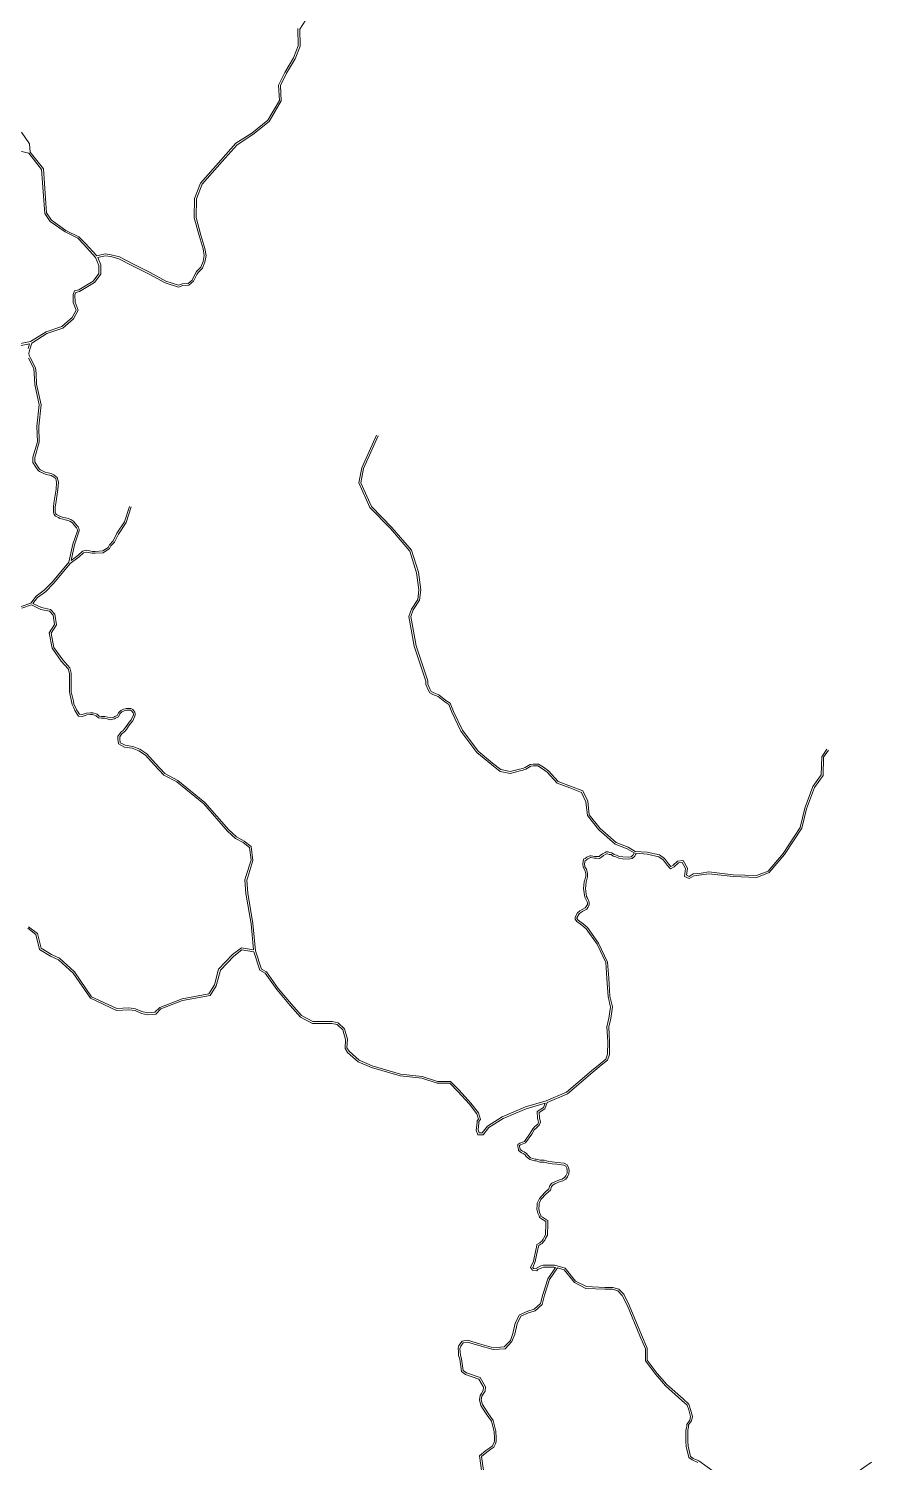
# Model space of a CAD drawing. Header units: millimetres. Extents: x 617885 to 663705, y 7172943 to 7234736.
# Drawn here: x 639759 to 642479, y 7197148 to 7201772 of the extents above; entities that cross this region are included whole.
import ezdxf

# ---------------------------------------------------------------- set-up
doc = ezdxf.new("R2010")
doc.units = ezdxf.units.MM
doc.layers.add('VIAS', color=7, linetype='Continuous', lineweight=5)

msp = doc.modelspace()

# ---------------------------------------------------------------- linework, layer by layer
at = {"layer": 'VIAS', "color": 253}
for points in [[(639735.4, 7201438.9), (639762, 7201400.6), (639764.3, 7201374.3), (639806.7, 7201320.8), (639817, 7201178.7), (639832.7, 7201154.3), (639879.4, 7201121.9), (639920.8, 7201101.2), (639941.8, 7201080.2), (639978.6, 7201039.5), (640005.9, 7201046.3), (640025.2, 7201043.3), (640052.7, 7201036.1), (640097.1, 7201013.2), (640151.2, 7200986.2), (640202.2, 7200957.9), (640242.2, 7200945.5), (640255.9, 7200949.6), (640273.8, 7200950.9), (640286.8, 7200961.3), (640296.5, 7200982.1), (640301, 7200989.7), (640315.1, 7201003.7), (640321.9, 7201021.4), (640326, 7201040.4), (640321.8, 7201062.4), (640309.1, 7201105), (640293.4, 7201162.8), (640294.8, 7201224.8), (640313.7, 7201274.2), (640379.5, 7201348.5), (640428.2, 7201402.8), (640479.6, 7201435.6), (640530.5, 7201477.1), (640568.2, 7201541.2), (640565.4, 7201590.8), (640585.7, 7201631.5), (640614.1, 7201678.3), (640629.4, 7201717.2), (640628, 7201773)], [(640084.4, 7200231.6), (640068.2, 7200182), (640043.8, 7200144.9), (640031.4, 7200120.1), (640019.7, 7200107.7), (640015.5, 7200099.3), (639997.9, 7200087.8), (639973.3, 7200086.4), (639964.9, 7200086.4), (639945.7, 7200090.1), (639932.6, 7200087.6), (639918.2, 7200073.3), (639895.7, 7200056.9), (639907.2, 7200107.6), (639922.4, 7200152.2), (639922.4, 7200156.7), (639919.2, 7200165.7), (639909.6, 7200176.4), (639904.8, 7200182.4), (639895, 7200189.2), (639883.5, 7200193.4), (639877.5, 7200194.6), (639870.7, 7200195.7), (639861.5, 7200198.5), (639857.7, 7200200.6), (639849, 7200205), (639846.4, 7200208), (639845, 7200213.3), (639845, 7200229.8), (639846.7, 7200241.1), (639853.6, 7200286.5), (639855.3, 7200309.4), (639851.5, 7200324.6), (639840.7, 7200332.9), (639833.3, 7200336.6), (639822.1, 7200339.5), (639812.6, 7200342.3), (639797.7, 7200349), (639794.3, 7200351.9), (639787.1, 7200361.3), (639778.5, 7200374.8), (639778.5, 7200388.9), (639793.2, 7200438.7), (639791.7, 7200490.3), (639799.1, 7200559.5), (639784.4, 7200625.6), (639782.9, 7200660.6), (639781.2, 7200678.2), (639763.9, 7200712), (639760.9, 7200718.3), (639760, 7200724.8), (639763, 7200739), (639769, 7200758.2), (639818, 7200789.6), (639869.5, 7200806.3), (639903.6, 7200836.6), (639918.7, 7200864.2), (639909, 7200890.3), (639908.2, 7200914.4), (639911.3, 7200921.9), (639922.9, 7200924.8), (639971.2, 7200953.7), (639991.9, 7200981), (639991.9, 7201010.2), (639981.8, 7201034.1), (640006.2, 7201040.2), (640024, 7201037.5), (640050.5, 7201030.5), (640094.3, 7201007.9), (640148.4, 7200980.9), (640199.8, 7200952.3), (640242.2, 7200939.2), (640257, 7200943.6), (640276.1, 7200945.1), (640291.6, 7200957.5), (640301.8, 7200979.3), (640305.8, 7200985.9), (640320.2, 7201000.3), (640327.6, 7201019.6), (640332.1, 7201040.4), (640327.7, 7201063.9), (640314.8, 7201106.6), (640299.4, 7201163.5), (640300.8, 7201223.7), (640318.9, 7201271), (640384, 7201344.5), (640432.1, 7201398.2), (640483.1, 7201430.8), (640535.2, 7201473.1), (640574.3, 7201539.7), (640571.4, 7201589.6), (640591, 7201628.6), (640619.5, 7201675.6), (640635.4, 7201716.2), (640634, 7201771.3), (640654, 7201801.3)], [(639651.8, 7200740.6), (639765.3, 7200763), (639815.4, 7200795.1), (639866.5, 7200811.6), (639898.9, 7200840.3), (639912.2, 7200864.7), (639903, 7200889.1), (639902.2, 7200915.5), (639906.9, 7200927), (639920.6, 7200930.4), (639967.1, 7200958.2), (639985.9, 7200983), (639985.9, 7201009), (639975.1, 7201034.5), (639937.4, 7201076.1), (639917.2, 7201096.3), (639876.3, 7201116.7), (639828.3, 7201150.1), (639811.1, 7201176.8), (639800.8, 7201318.5), (639759.6, 7201370.5), (639713.5, 7201381.7)], [(639652.3, 7200734.6), (639762.1, 7200756.2), (639757.2, 7200740.6)], [(639758.5, 7200709.4), (639775.3, 7200676.5), (639776.9, 7200660.2), (639778.4, 7200624.8), (639793, 7200559.1), (639785.7, 7200490.5), (639787.2, 7200439.5), (639772.5, 7200389.8), (639772.4, 7200373), (639782.2, 7200357.8), (639789.9, 7200347.8), (639794.5, 7200343.8), (639810.5, 7200336.7), (639820.5, 7200333.8), (639831.2, 7200331), (639837.5, 7200327.8), (639846.2, 7200321.1), (639849.3, 7200308.9), (639847.6, 7200287.1), (639840.7, 7200242), (639839, 7200230.3), (639839, 7200212.5), (639841, 7200205.1), (639845.3, 7200200.1), (639854.9, 7200195.3), (639859.1, 7200192.9), (639869.4, 7200189.9), (639876.4, 7200188.7), (639881.9, 7200187.6), (639892.2, 7200183.8), (639900.7, 7200178), (639905.1, 7200172.5), (639913.9, 7200162.6), (639916.4, 7200155.6), (639916.4, 7200153.2), (639901.4, 7200109.3), (639888.3, 7200051.1), (639836.2, 7199988), (639809.1, 7199961), (639783.5, 7199942.2), (639766.1, 7199919.8), (639735, 7199908.6)], [(640881.6, 7200461.4), (640834.5, 7200355.4), (640824.8, 7200307.1), (640860.7, 7200228.3), (640926.8, 7200159.8), (640989.8, 7200087.6), (641011, 7200017.6), (641018.4, 7199962.2), (641014.7, 7199931.5), (640994.4, 7199900.1), (640986.5, 7199876.6), (641003.5, 7199780.4), (641041.4, 7199668.1), (641041.4, 7199656.6), (641048, 7199640.3), (641053.7, 7199630), (641064, 7199624.3), (641080.4, 7199618.1), (641102.1, 7199600.6), (641114.9, 7199592.7), (641125, 7199567.5), (641154.3, 7199506.9), (641205.8, 7199437.8), (641252.5, 7199398.6), (641280.9, 7199376.8), (641312.9, 7199370), (641345.1, 7199378.5), (641354.6, 7199380.4), (641364.3, 7199384.3), (641379.7, 7199393.4), (641388.2, 7199394.2), (641403, 7199394.2), (641417.9, 7199385.5), (641432.4, 7199373.7), (641464.4, 7199338.9), (641505.6, 7199323.2), (641543.6, 7199308.9), (641557.6, 7199278.7), (641562.8, 7199234.1), (641599.7, 7199188.3), (641651.9, 7199142.1), (641691.3, 7199127.2), (641713, 7199114.1), (641713, 7199112.3), (641712.5, 7199111.8), (641710.6, 7199107.2), (641704.2, 7199101.6), (641693.9, 7199099.8), (641676.4, 7199100.8), (641665.4, 7199102.6), (641656.2, 7199106.3), (641648.8, 7199109), (641640.9, 7199114), (641634, 7199115), (641629.1, 7199116.9), (641622.8, 7199116.9), (641619.4, 7199114.6), (641611.7, 7199110.8), (641603.8, 7199104.9), (641600, 7199101.8), (641590.6, 7199102.7), (641585.9, 7199102.7), (641574.5, 7199104.6), (641570.8, 7199104.6), (641561.2, 7199100.4), (641555.6, 7199095.6), (641549.7, 7199093.3), (641547.5, 7199078.9), (641548.5, 7199067.3), (641554.3, 7199058.6), (641557, 7199047.1), (641557, 7199037.4), (641552.3, 7199020.4), (641550.3, 7198998.6), (641554.2, 7198971.2), (641557.3, 7198965.1), (641562.7, 7198953.4), (641562.7, 7198947.4), (641558.4, 7198941.3), (641555.8, 7198936.3), (641545.3, 7198931), (641538.3, 7198927), (641531, 7198920.8), (641522.7, 7198906.4), (641522.7, 7198899.8), (641528.4, 7198892), (641544.9, 7198880.4), (641558.7, 7198869), (641593.5, 7198819.2), (641621.7, 7198760.1), (641625.2, 7198709.2), (641629, 7198651.1), (641637.2, 7198616.7), (641632.1, 7198580.4), (641625.2, 7198552.9), (641628.2, 7198504.2), (641627.5, 7198464.1), (641621.9, 7198448.7), (641603.6, 7198433.4), (641576, 7198410.8), (641495, 7198342), (641429.7, 7198313.8), (641362.4, 7198294.3), (641287.3, 7198262.8), (641240.3, 7198232.5), (641223, 7198210.9), (641213, 7198210.9), (641209.5, 7198220.2), (641212.4, 7198243.5), (641212.4, 7198247.2), (641217.3, 7198253.6), (641210.7, 7198275), (641186.3, 7198306.9), (641148.8, 7198348.8), (641121, 7198376.7), (641078.4, 7198376.7), (641029.2, 7198393), (640958.9, 7198400.5), (640868.1, 7198427.3), (640825.4, 7198444.9), (640793.2, 7198474.2), (640786.4, 7198485), (640787.9, 7198512.9), (640778.4, 7198546.2), (640757.8, 7198565.2), (640738.8, 7198570), (640676.3, 7198570), (640640.1, 7198588.8), (640607.6, 7198625.7), (640564.4, 7198676.3), (640526.7, 7198730.6), (640510.6, 7198739.3), (640490.9, 7198797.8), (640482.7, 7198886), (640466.1, 7198983.9), (640462.8, 7199026.3), (640466, 7199035.7), (640482.8, 7199089.5), (640477.6, 7199134.5), (640454.8, 7199152), (640430, 7199165.2), (640405.5, 7199188.1), (640328, 7199276.3), (640240.2, 7199347.7), (640198.5, 7199369.7), (640168.6, 7199401.9), (640140.3, 7199433.6), (640117.6, 7199447.9), (640094.9, 7199457.5), (640070.5, 7199461), (640059.4, 7199466.5), (640054.9, 7199469.2), (640052.8, 7199481.6), (640052.8, 7199488.5), (640056.8, 7199493.5), (640061.3, 7199499), (640067.1, 7199503.6), (640074.4, 7199512.1), (640081.4, 7199522.7), (640088.3, 7199531.9), (640095.5, 7199540.3), (640102.9, 7199557.6), (640102.9, 7199562), (640101.5, 7199567.6), (640095, 7199576.8), (640089, 7199579.8), (640073.8, 7199579.8), (640070, 7199578.5), (640065.2, 7199577.3), (640056.3, 7199573.5), (640048.5, 7199565.8), (640044.2, 7199557), (640036.8, 7199553.9), (640033.5, 7199551.7), (640029.4, 7199550.6), (640024.3, 7199549.6), (640004.7, 7199554.2), (639994.1, 7199554.2), (639987, 7199555.2), (639980.3, 7199560.8), (639966.5, 7199565.8), (639958.8, 7199565.8), (639945.4, 7199564.6), (639939.4, 7199562.2), (639930.8, 7199560.1), (639923.4, 7199561), (639918.4, 7199568), (639913.9, 7199575.8), (639910.4, 7199584), (639904.8, 7199594.1), (639903.7, 7199602.9), (639896.6, 7199633.6), (639896.6, 7199693.1), (639891.6, 7199710.4), (639869.1, 7199736.4), (639840.5, 7199776.5), (639831.5, 7199822.4), (639848.9, 7199849.1), (639844, 7199883.7), (639829.9, 7199899.1), (639800.1, 7199905), (639772.6, 7199918.3), (639787.7, 7199937.9), (639813, 7199956.4), (639840.7, 7199984), (639893.1, 7200047.6), (639922.2, 7200068.7), (639935.5, 7200082.1), (639945.7, 7200084), (639964.4, 7200080.4), (639973.5, 7200080.4), (639999.9, 7200081.9), (640020.2, 7200095.2), (640024.7, 7200104.2), (640036.4, 7200116.6), (640049, 7200141.9), (640073.6, 7200179.3), (640090.1, 7200229.8)], [(641436.5, 7199378.1), (641421.3, 7199390.4), (641404.7, 7199400.2), (641387.9, 7199400.2), (641377.8, 7199399.2), (641361.7, 7199389.7), (641352.9, 7199386.2), (641343.8, 7199384.4), (641312.8, 7199376.2), (641283.5, 7199382.4), (641256.3, 7199403.3), (641210.2, 7199441.9), (641159.5, 7199510.1), (641130.5, 7199570), (641119.7, 7199596.8), (641105.5, 7199605.5), (641083.4, 7199623.4), (641066.5, 7199629.7), (641058.1, 7199634.4), (641053.4, 7199642.9), (641047.4, 7199657.8), (641047.4, 7199669.1), (641009.3, 7199781.9), (640992.7, 7199876.1), (640999.8, 7199897.5), (641020.5, 7199929.5), (641024.4, 7199962.3), (641016.8, 7200018.9), (640995.2, 7200090.5), (640931.2, 7200163.9), (640865.7, 7200231.7), (640831.1, 7200307.8), (640840.2, 7200353.5), (640887.1, 7200458.9)], [(639737.5, 7199903.1), (639767.7, 7199914)], [(639767.7, 7199914), (639798.2, 7199899.3), (639826.8, 7199893.6), (639838.3, 7199881), (639842.7, 7199850.5), (639825.1, 7199823.6), (639834.8, 7199774.1), (639864.4, 7199732.7), (639886.2, 7199707.5), (639890.6, 7199692.2), (639890.6, 7199632.9), (639897.8, 7199601.9), (639899, 7199592.2), (639905, 7199581.3), (639908.5, 7199573.1), (639913.3, 7199564.7), (639920, 7199555.4), (639931.2, 7199554), (639941.2, 7199556.5), (639946.9, 7199558.7), (639959.1, 7199559.8), (639965.4, 7199559.8), (639977.3, 7199555.5), (639984.5, 7199549.5), (639993.7, 7199548.2), (640004.1, 7199548.2), (640024.2, 7199543.5), (640030.7, 7199544.8), (640035.9, 7199546.1), (640039.6, 7199548.6), (640048.5, 7199552.4), (640053.5, 7199562.2), (640059.7, 7199568.5), (640067.1, 7199571.6), (640071.6, 7199572.8), (640074.8, 7199573.8), (640087.6, 7199573.8), (640090.9, 7199572.1), (640096, 7199565.1), (640096.9, 7199561.3), (640096.9, 7199558.8), (640090.4, 7199543.5), (640083.6, 7199535.6), (640076.5, 7199526.2), (640069.6, 7199515.8), (640062.9, 7199508), (640057, 7199503.3), (640052.2, 7199497.2), (640046.8, 7199490.6), (640046.8, 7199481.1), (640049.4, 7199465.5), (640056.5, 7199461.3), (640068.7, 7199455.2), (640093.3, 7199451.7), (640114.9, 7199442.6), (640136.4, 7199429), (640164.1, 7199397.9), (640194.8, 7199364.9), (640236.9, 7199342.6), (640323.9, 7199272), (640401.2, 7199183.9), (640426.5, 7199160.3), (640451.5, 7199147), (640471.9, 7199131.3), (640476.7, 7199090), (640460.3, 7199037.6), (640456.8, 7199027.1), (640460.2, 7198983.2), (640476.8, 7198885.2), (640484.6, 7198800.7), (640445.7, 7198807.2), (640416.8, 7198785.6), (640372.3, 7198738.8), (640358.4, 7198687.8), (640340.9, 7198659.4), (640254.4, 7198643.5), (640182.1, 7198615.5), (640166.3, 7198599.7), (640142.5, 7198597.6), (640124.8, 7198602), (640103.9, 7198611.3), (640082.4, 7198613.6), (640043.8, 7198611.4), (639962.2, 7198649.8), (639907.2, 7198730.1), (639858.2, 7198774.4), (639832.6, 7198786), (639799.2, 7198806), (639787.8, 7198854.2), (639758.9, 7198875.8)], [(642340.6, 7199445.1), (642324.7, 7199422.2), (642323.3, 7199363.6), (642295.8, 7199325.1), (642270.1, 7199256.2), (642255, 7199193.2), (642198.8, 7199108.2), (642149.1, 7199050.3), (642109.7, 7199034.9), (642032.6, 7199037.6), (641954.4, 7199046.7), (641930.4, 7199043), (641905.9, 7199040), (641891.5, 7199031.2), (641876.2, 7199037.8), (641879.4, 7199063.9), (641868.4, 7199083)], [(642335.7, 7199448.5), (642318.7, 7199424.1), (642317.4, 7199365.6), (642290.4, 7199327.9), (642264.3, 7199258), (642249.4, 7199195.7), (642194, 7199111.9), (642145.5, 7199055.4), (642108.6, 7199040.9), (642033.1, 7199043.6), (641954.2, 7199052.8), (641929.6, 7199048.9), (641903.9, 7199045.8), (641891, 7199037.9), (641882.7, 7199041.5), (641885.6, 7199065.1), (641871.6, 7199089.3)], [(641882.7, 7199041.5), (641885.6, 7199065.1), (641871.6, 7199089.3), (641853.5, 7199087.5), (641839.4, 7199074.2), (641831.9, 7199070.2), (641824.5, 7199078.2), (641811.3, 7199095.9), (641795.3, 7199107.2), (641755.7, 7199115.7), (641716.9, 7199118.8), (641693.9, 7199132.7), (641655.1, 7199147.3), (641604, 7199192.5), (641568.6, 7199236.6), (641563.5, 7199280.4), (641548, 7199313.6), (641507.8, 7199328.8), (641467.9, 7199344), (641436.5, 7199378.1)], [(641558.7, 7199090.4), (641555.1, 7199089), (641553.5, 7199078.7)], [(641574, 7199098.6), (641572, 7199098.6), (641564.4, 7199095.2), (641558.7, 7199090.4)], [(641585.4, 7199096.7), (641574, 7199098.6)], [(641601.8, 7199095.6), (641590.3, 7199096.7), (641585.4, 7199096.7)], [(641607.5, 7199100.2), (641601.8, 7199095.6)], [(641627.9, 7199110.9), (641624.6, 7199110.9), (641622.4, 7199109.4), (641614.8, 7199105.7), (641607.5, 7199100.2)], [(641638.8, 7199108.2), (641632.4, 7199109.1), (641627.9, 7199110.9)], [(641654, 7199100.7), (641646.2, 7199103.6), (641638.8, 7199108.2)], [(641694.3, 7199093.8), (641675.7, 7199094.8), (641663.8, 7199096.8), (641654, 7199100.7)], [(641715.6, 7199103.6), (641706.8, 7199095.9), (641694.3, 7199093.8)], [(641754.9, 7199109.8), (641719, 7199112.6), (641719, 7199109.8), (641717.6, 7199108.4), (641715.6, 7199103.6)], [(641792.8, 7199101.6), (641754.9, 7199109.8)], [(641807.1, 7199091.6), (641792.8, 7199101.6)], [(641830.6, 7199062.7), (641819.8, 7199074.4), (641807.1, 7199091.6)], [(641856.1, 7199081.8), (641842.9, 7199069.3)], [(641876.2, 7199037.8), (641879.4, 7199063.9), (641868.4, 7199083), (641856.1, 7199081.8)], [(641553.5, 7199078.7), (641554.4, 7199069.4)], [(641554.4, 7199069.4), (641559.9, 7199061), (641563, 7199047.8), (641563, 7199036.6), (641558.2, 7199019.3)], [(641842.9, 7199069.3), (641830.6, 7199062.7)], [(641558.2, 7199019.3), (641556.3, 7198998.8)], [(641556.3, 7198998.8), (641560, 7198973), (641562.7, 7198967.7)], [(641562.7, 7198967.7), (641568.7, 7198954.7)], [(641568.7, 7198954.7), (641568.7, 7198945.5), (641563.5, 7198938.2)], [(641541.7, 7198922.1), (641535.7, 7198916.9), (641528.7, 7198904.8), (641528.7, 7198901.8), (641532.6, 7198896.3)], [(641532.6, 7198896.3), (641548.5, 7198885.1), (641563.2, 7198873.1), (641598.7, 7198822.2)], [(641563.5, 7198938.2), (641560.3, 7198931.8), (641548.1, 7198925.7), (641541.7, 7198922.1)], [(639756, 7198870.5), (639782.4, 7198850.7), (639794, 7198802.1), (639829.8, 7198780.7), (639854.9, 7198769.3), (639902.7, 7198726.1), (639958.2, 7198645.1), (640042.6, 7198605.3), (640082.3, 7198607.6), (640102.3, 7198605.4), (640122.9, 7198596.3), (640142.1, 7198591.5), (640169, 7198593.9), (640185.4, 7198610.4), (640256, 7198637.7), (640344.6, 7198654), (640364, 7198685.4), (640377.7, 7198735.8), (640420.8, 7198781.1), (640447.3, 7198800.9), (640485.7, 7198794.5), (640505.7, 7198735.2), (640522.5, 7198726), (640559.6, 7198672.7), (640603.1, 7198621.8), (640636.3, 7198584), (640674.9, 7198564), (640738, 7198564), (640754.9, 7198559.8), (640773.1, 7198542.9), (640781.8, 7198512.2), (640780.3, 7198483.4), (640788.5, 7198470.3), (640822.1, 7198439.8), (640866.1, 7198421.6), (640957.7, 7198394.6), (641027.9, 7198387.1), (641077.4, 7198370.7), (641118.5, 7198370.7), (641144.5, 7198344.7), (641181.7, 7198303), (641205.2, 7198272.2), (641210.6, 7198254.7), (641206.4, 7198249.2), (641206.4, 7198243.9), (641203.4, 7198219.4), (641208.9, 7198204.9), (641225.8, 7198204.9), (641244.4, 7198228), (641290.1, 7198257.5), (641364.4, 7198288.7), (641425.8, 7198306.4), (641420.6, 7198292.4), (641400.6, 7198280), (641401.6, 7198258.6), (641405.1, 7198245.4), (641402.1, 7198238.7), (641393.3, 7198230.8), (641386.5, 7198224), (641378, 7198209.9), (641359.2, 7198183.1), (641344, 7198177.7), (641337.8, 7198172.8), (641337.8, 7198165.5), (641338.8, 7198161.4), (641339.7, 7198158.1), (641339.7, 7198154.2), (641349.4, 7198146.7), (641355.1, 7198143.8), (641361.8, 7198139.6), (641365.3, 7198134.3), (641376.3, 7198124.3), (641393.1, 7198120.4), (641396.7, 7198120.4), (641408.7, 7198116.7), (641422.6, 7198116.7), (641436.3, 7198113.1), (641448.5, 7198111.2), (641464.2, 7198109.3), (641485.9, 7198106.6), (641492.8, 7198103.6), (641495.9, 7198096.4), (641497.6, 7198089.7), (641496.8, 7198080.5), (641493.4, 7198072.2), (641488.5, 7198066.4), (641481, 7198061.4), (641472.9, 7198059.6), (641455, 7198052), (641447.9, 7198048), (641441.6, 7198040.7), (641438, 7198029.9), (641424.6, 7198018.3), (641407.5, 7197999), (641400.6, 7197984.2), (641400.6, 7197977.2), (641399.7, 7197964.9), (641402.6, 7197952.2), (641406.3, 7197943), (641407.4, 7197937.2), (641414.1, 7197933.9), (641428, 7197924.6), (641428.3, 7197924.5), (641428.3, 7197917.1), (641427.3, 7197882), (641421.7, 7197872.1), (641419.9, 7197867.8), (641415.1, 7197861.8), (641412.1, 7197858.8), (641409.1, 7197856.4), (641399.6, 7197850.6), (641398.2, 7197841.1), (641395.6, 7197833.4), (641388.1, 7197797.2), (641379.3, 7197776.3), (641385.1, 7197767.5), (641399.7, 7197766.2), (641402.3, 7197770.1), (641414.9, 7197775.9), (641420.5, 7197777.8), (641454.5, 7197777.8), (641456.4, 7197776.8), (641459.1, 7197776.4), (641434.8, 7197739.9), (641418.5, 7197689.3), (641411.2, 7197659.9), (641390.6, 7197642), (641370.2, 7197635.5), (641343.5, 7197623.7), (641329.6, 7197596.9), (641322, 7197563.6), (641313.8, 7197540.7), (641294.2, 7197520.3), (641259, 7197517.6), (641214.1, 7197530.6), (641176, 7197541.7), (641158.2, 7197538.9), (641148, 7197525), (641145.2, 7197514.7), (641146, 7197504.2), (641146.9, 7197493.1), (641150.3, 7197480.5), (641156.3, 7197441), (641169.4, 7197431.6), (641212.2, 7197416.6), (641227, 7197390), (641226.3, 7197379.9), (641220.8, 7197370.5), (641216.4, 7197363.4), (641213.7, 7197349.7), (641218.1, 7197331.8), (641236, 7197304.6), (641253.2, 7197280.8), (641261.4, 7197247.3), (641262.2, 7197225.9), (641262.2, 7197216.3), (641260.7, 7197209.6), (641255.4, 7197200.5), (641247.6, 7197195.1), (641234.2, 7197185.8), (641214.4, 7197169.3), (641225.4, 7197090.1)], [(641598.7, 7198822.2), (641627.6, 7198761.6)], [(641627.6, 7198761.6), (641631.2, 7198709.6), (641635, 7198652)], [(641635, 7198652), (641643.3, 7198617), (641638, 7198579.2)], [(641638, 7198579.2), (641631.2, 7198552.4)], [(641631.2, 7198552.4), (641634.2, 7198504.4)], [(641634.2, 7198504.4), (641633.5, 7198463)], [(641627, 7198445.1), (641607.4, 7198428.8)], [(641633.5, 7198463), (641627, 7198445.1)], [(641607.4, 7198428.8), (641579.9, 7198406.1), (641498.2, 7198336.8)], [(641498.2, 7198336.8), (641433.1, 7198308.7), (641425.5, 7198288.4), (641406.7, 7198276.8)], [(641406.7, 7198276.8), (641407.5, 7198259.5)], [(641407.5, 7198259.5), (641411.4, 7198244.9)], [(641383.1, 7198206.7), (641363.1, 7198178.1)], [(641391.2, 7198220.3), (641383.1, 7198206.7)], [(641397.4, 7198226.4), (641391.2, 7198220.3)], [(641411.4, 7198244.9), (641407, 7198235.1), (641397.4, 7198226.4)], [(641363.1, 7198178.1), (641346.9, 7198172.4), (641343.8, 7198169.9)], [(641343.8, 7198169.9), (641343.8, 7198166.2), (641344.7, 7198162.9)], [(641344.7, 7198162.9), (641345.7, 7198158.8)], [(641345.7, 7198158.8), (641345.7, 7198157.2), (641352.6, 7198151.8), (641358, 7198149.1)], [(641358, 7198149.1), (641366.1, 7198144), (641369.9, 7198138.3), (641379.2, 7198129.8), (641393.8, 7198126.4), (641397.6, 7198126.4)], [(641397.6, 7198126.4), (641409.6, 7198122.7), (641423.4, 7198122.7)], [(641423.4, 7198122.7), (641437.5, 7198118.9), (641449.3, 7198117.1), (641465, 7198115.3), (641487.6, 7198112.5), (641497.4, 7198108.1), (641501.6, 7198098.3)], [(641502.7, 7198079.1), (641498.6, 7198069), (641492.5, 7198061.8), (641483.4, 7198055.8)], [(641501.6, 7198098.3), (641503.7, 7198090.2)], [(641503.7, 7198090.2), (641502.7, 7198079.1)], [(641443.2, 7198026.4), (641428.9, 7198014)], [(641457.6, 7198046.7), (641451.8, 7198043.3), (641447, 7198037.7), (641443.2, 7198026.4)], [(641474.8, 7198053.9), (641457.6, 7198046.7)], [(641483.4, 7198055.8), (641474.8, 7198053.9)], [(641406.6, 7197977), (641405.7, 7197965.3)], [(641412.6, 7197995.7), (641406.6, 7197982.9), (641406.6, 7197977)], [(641428.9, 7198014), (641412.6, 7197995.7)], [(641405.7, 7197965.3), (641408.3, 7197954), (641412, 7197944.7), (641412.7, 7197941.3)], [(641412.7, 7197941.3), (641417.1, 7197939.1), (641431, 7197929.8), (641434.3, 7197928.2), (641434.3, 7197917.1), (641433.2, 7197880.3)], [(641433.2, 7197880.3), (641427.1, 7197869.5), (641425.1, 7197864.7)], [(641401.4, 7197831.8), (641393.9, 7197795.4), (641386.1, 7197776.9)], [(641412.6, 7197851.5), (641405.2, 7197847), (641404, 7197839.7), (641401.4, 7197831.8)], [(641425.1, 7197864.7), (641419.5, 7197857.8), (641416.1, 7197854.3), (641412.6, 7197851.5)], [(641231.2, 7197092.3), (641220.8, 7197166.8), (641237.8, 7197181), (641251, 7197190.1), (641260, 7197196.4), (641266.4, 7197207.3), (641268.2, 7197215.6), (641268.2, 7197226), (641267.4, 7197248.1), (641258.8, 7197283.4), (641240.9, 7197308), (641223.7, 7197334.3), (641219.8, 7197349.8), (641222.1, 7197361.1), (641226, 7197367.4), (641232.2, 7197378), (641233.2, 7197391.3), (641216.3, 7197421.5), (641172.2, 7197437), (641161.8, 7197444.4), (641156.2, 7197481.7), (641152.8, 7197494.1), (641152, 7197504.7), (641151.2, 7197514.2), (641153.5, 7197522.3), (641161.6, 7197533.4), (641175.6, 7197535.6), (641212.4, 7197524.9), (641258.3, 7197511.5), (641296.9, 7197514.5), (641319, 7197537.5), (641327.8, 7197561.9), (641335.3, 7197594.8), (641347.9, 7197619.1), (641372.3, 7197629.9), (641393.6, 7197636.7), (641416.5, 7197656.6), (641424.3, 7197687.7), (641440.2, 7197737.3), (641465.5, 7197775.2), (641487.5, 7197768.6)], [(641386.1, 7197776.9), (641388.5, 7197773.3), (641396.7, 7197772.5)], [(641396.7, 7197772.5), (641398.3, 7197774.8)], [(641398.3, 7197774.8), (641412.7, 7197781.5), (641419.5, 7197783.8), (641455.9, 7197783.8), (641458.2, 7197782.6), (641464.6, 7197781.7), (641465.1, 7197781.6), (641491, 7197773.8), (641524.6, 7197732.8), (641559.4, 7197714.8), (641619.3, 7197712.4), (641644.4, 7197712.4), (641664.2, 7197707.1), (641680, 7197690.1), (641697.5, 7197654.9), (641737.4, 7197558.8), (641755.8, 7197515.8), (641755.8, 7197477.3), (641787.8, 7197434.6), (641818.8, 7197399), (641871.6, 7197352.4), (641889.9, 7197335.9), (641895.7, 7197318.5), (641901.4, 7197295.7), (641898.4, 7197282.1), (641889, 7197268.6), (641889, 7197262.3), (641886.2, 7197251.3), (641886.2, 7197216.1), (641887.6, 7197199.9), (641895.5, 7197166.9), (641904, 7197160.8), (641921.9, 7197152.6), (641975.9, 7197113.9)], [(641487.5, 7197768.6), (641520.7, 7197728), (641557.8, 7197708.9), (641619.2, 7197706.4), (641643.6, 7197706.4), (641661, 7197701.7), (641675, 7197686.6), (641692.1, 7197652.4), (641731.8, 7197556.5), (641749.8, 7197514.6), (641749.8, 7197475.3), (641783.2, 7197430.8), (641814.5, 7197394.8), (641867.7, 7197347.9), (641884.8, 7197332.5), (641890, 7197316.8), (641895.3, 7197295.6), (641892.8, 7197284.5), (641883, 7197270.5), (641883, 7197263.1), (641880.2, 7197252.1)], [(641880.2, 7197252.1), (641880.2, 7197215.8), (641881.6, 7197199), (641890.2, 7197163.3), (641901, 7197155.6), (641918.9, 7197147.4)], [(642430.1, 7197113.7), (642479, 7197148.6)]]:
    msp.add_lwpolyline(points, dxfattribs=at)

doc.saveas('drawing.dxf')
